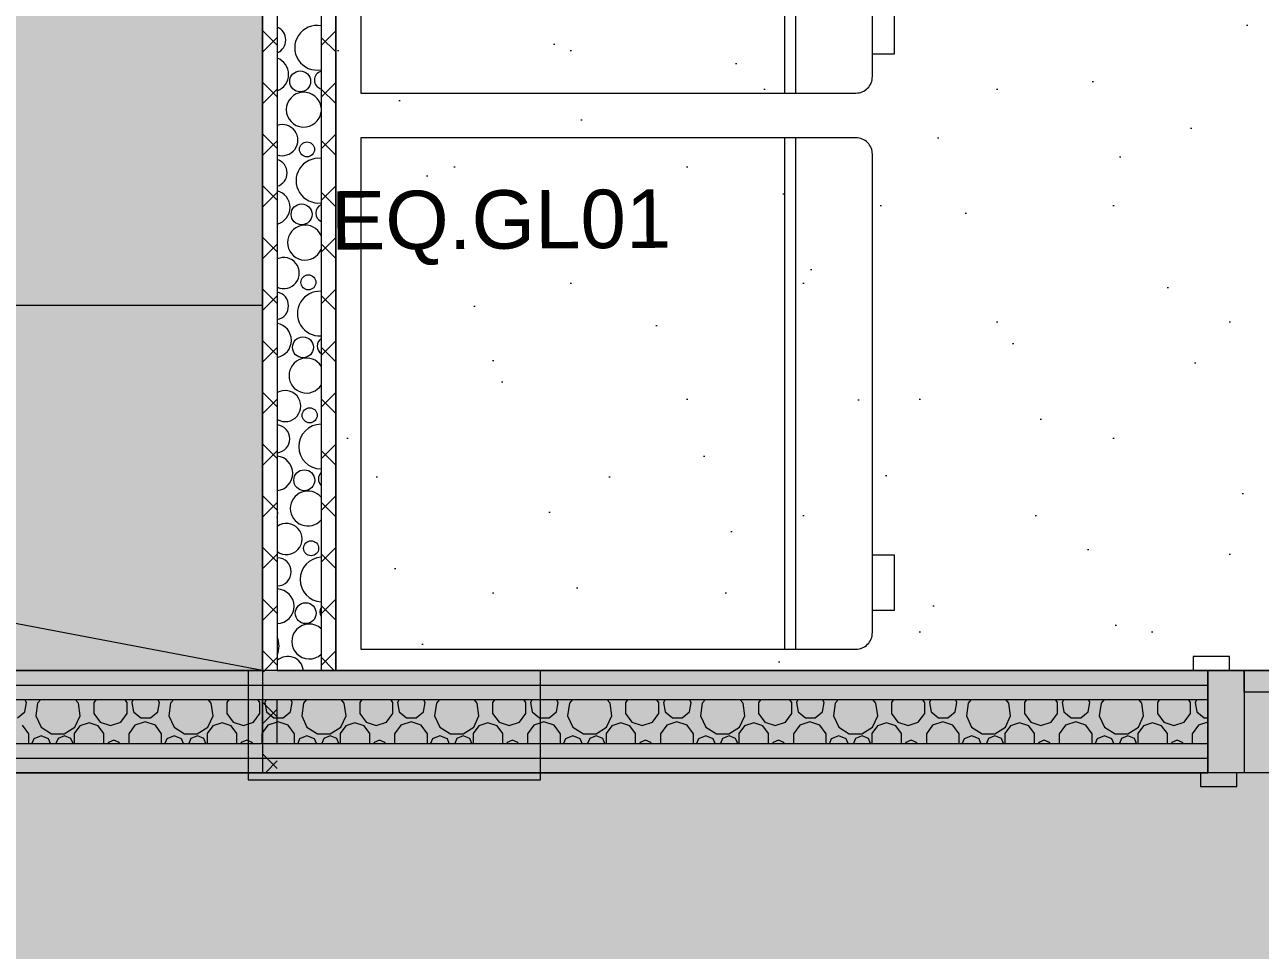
# Model space of a CAD drawing. Header units: metres. Extents: x -77 to 21.6, y -70.6 to -27.7.
# Drawn here: x -51.499 to -49.809, y -37.483 to -36.216 of the extents above; entities that cross this region are included whole.
import ezdxf

# ---------------------------------------------------------------- set-up
doc = ezdxf.new("R2010")
doc.units = ezdxf.units.M
doc.header["$MEASUREMENT"] = 0
for name, color, linetype in [('Concreto moldado in loco_Pilares.IFC Model', 7, 'Continuous'), ('MOBILIÁRIO', 7, 'Continuous'), ('NOTAS BANCADAS', 7, 'Continuous'), ('PAREDE CONSTRUIR', 7, 'Continuous'), ('Portas Archicad', 7, 'Continuous')]:
    doc.layers.add(name, color=color, linetype=linetype)
for name, color, linetype, lineweight in [('Concreto moldado in loco_Pilares.IFC Model_Caneta_No__241', 7, 'Continuous', 13), ('Concreto moldado in loco_Pilares.IFC Model_Caneta_No__4', 7, 'Continuous', 20), ('LAJES.EST_Caneta_No__241', 7, 'Continuous', 13), ('LAJES.EST_Caneta_No__96', 252, 'Continuous', 0), ('MOBILIÁRIO_Caneta_No__96', 252, 'Continuous', 0), ('NOTAS BANCADAS_Caneta_No__99', 7, 'Continuous', 20), ('PAREDE CONSTRUIR_Caneta_No__241', 7, 'Continuous', 13), ('PAREDE CONSTRUIR_Caneta_No__83', 84, 'Continuous', 0), ('PAREDE CONSTRUIR_Caneta_No__96', 252, 'Continuous', 0), ('Portas Archicad_Caneta_No__241', 7, 'Continuous', 13), ('Portas Archicad_Caneta_No__96', 252, 'Continuous', 0)]:
    doc.layers.add(name, color=color, linetype=linetype, lineweight=lineweight)
for name, color, linetype, lineweight, true_color in [('EQUIPAMENTOS.ARQ_Caneta_No__13', 7, 'Continuous', 0, 0xaaaaaa), ('LAJES.EST_Caneta_No__18', 7, 'Continuous', 0, 0xdfdfdf), ('LAJES.EST_Caneta_No__254', 7, 'Continuous', 0, 0xd1c9ad), ('Portas Archicad_Caneta_No__9', 7, 'Continuous', 5, 0x020202), ('ZONA_Caneta_No__56', 7, 'Continuous', 0, 0xffe495)]:
    doc.layers.add(name, color=color, linetype=linetype, lineweight=lineweight, true_color=true_color)
doc.styles.add('GENERATED_STYLE_1', font='arial.ttf')
pattern_1 = [(45, (0, 0.5), (-0.159099, 0.159099), [0, -0.15, 0, -0.225]), (110, (0.5, 0.5), (0.21143084, 0.07695453), [0, -0.11, 0, -0.19])]
pattern_2 = [(45, (0, 0), (-0.03535534, 0.03535534), []), (135, (0, 0), (0.03535534, 0.03535534), [])]

# ---------------------------------------------------------------- blocks, each defined once
blk = doc.blocks.new('*X109')
at = {"layer": 'PAREDE CONSTRUIR_Caneta_No__96', "color": 252, "linetype": 'Continuous', "lineweight": 0}
for p, q in [((-51.4994, -37.1568), (-51.4971, -37.1439)), ((-51.4971, -37.1439), (-51.4992, -37.1402)), ((-51.4818, -37.1451), (-51.4842, -37.1622)), ((-51.4775, -37.1402), (-51.4818, -37.1451)), ((-51.4261, -37.1451), (-51.4304, -37.1402)), ((-51.4236, -37.1622), (-51.4261, -37.1451)), ((-51.4019, -37.1402), (-51.4048, -37.1442)), ((-51.4048, -37.1442), (-51.4048, -37.159)), ((-51.3595, -37.1442), (-51.3624, -37.1402)), ((-51.3595, -37.159), (-51.3595, -37.1442)), ((-51.3509, -37.1402), (-51.353, -37.1439)), ((-51.353, -37.1439), (-51.3507, -37.1568)), ((-51.3175, -37.1568), (-51.3153, -37.1439)), ((-51.3153, -37.1439), (-51.3174, -37.1402)), ((-51.2999, -37.1451), (-51.3024, -37.1622)), ((-51.2957, -37.1402), (-51.2999, -37.1451)), ((-51.2442, -37.1451), (-51.2485, -37.1402)), ((-51.2418, -37.1622), (-51.2442, -37.1451)), ((-51.2201, -37.1402), (-51.223, -37.1442)), ((-51.223, -37.1442), (-51.223, -37.159)), ((-51.1776, -37.1442), (-51.1805, -37.1402)), ((-51.1776, -37.159), (-51.1776, -37.1442)), ((-51.5094, -37.1652), (-51.4994, -37.1568)), ((-51.4842, -37.1622), (-51.4771, -37.1779)), ((-51.4308, -37.1779), (-51.4236, -37.1622)), ((-51.4048, -37.159), (-51.3962, -37.1709)), ((-51.3681, -37.1709), (-51.3595, -37.159)), ((-51.3507, -37.1568), (-51.3407, -37.1652)), ((-51.3407, -37.1652), (-51.3276, -37.1652)), ((-51.3276, -37.1652), (-51.3175, -37.1568)), ((-51.3024, -37.1622), (-51.2952, -37.1779)), ((-51.249, -37.1779), (-51.2418, -37.1622)), ((-51.223, -37.159), (-51.2143, -37.1709)), ((-51.1863, -37.1709), (-51.1776, -37.159)), ((-51.494, -37.1871), (-51.5026, -37.1752)), ((-51.4771, -37.1779), (-51.4626, -37.1872)), ((-51.4453, -37.1872), (-51.4308, -37.1779)), ((-51.4239, -37.1761), (-51.4316, -37.1867)), ((-51.4114, -37.172), (-51.4239, -37.1761)), ((-51.3989, -37.1761), (-51.4114, -37.172)), ((-51.3912, -37.1867), (-51.3989, -37.1761)), ((-51.3962, -37.1709), (-51.3822, -37.1755)), ((-51.3822, -37.1755), (-51.3681, -37.1709)), ((-51.3486, -37.1752), (-51.3571, -37.1871)), ((-51.3347, -37.1707), (-51.3486, -37.1752)), ((-51.3207, -37.1752), (-51.3347, -37.1707)), ((-51.3122, -37.1871), (-51.3207, -37.1752)), ((-51.2952, -37.1779), (-51.2807, -37.1872)), ((-51.2635, -37.1872), (-51.249, -37.1779)), ((-51.242, -37.1761), (-51.2498, -37.1867)), ((-51.2295, -37.172), (-51.242, -37.1761)), ((-51.217, -37.1761), (-51.2295, -37.172)), ((-51.2093, -37.1867), (-51.217, -37.1761)), ((-51.2143, -37.1709), (-51.2003, -37.1755)), ((-51.2003, -37.1755), (-51.1863, -37.1709)), ((-51.174, -37.1853), (-51.1753, -37.1871)), ((-51.494, -37.2002), (-51.494, -37.1871)), ((-51.4871, -37.1938), (-51.4897, -37.2002)), ((-51.477, -37.1896), (-51.4871, -37.1938)), ((-51.4669, -37.1938), (-51.477, -37.1896)), ((-51.4642, -37.2002), (-51.4669, -37.1938)), ((-51.4626, -37.1872), (-51.4453, -37.1872)), ((-51.4539, -37.1933), (-51.4568, -37.2002)), ((-51.4451, -37.1896), (-51.4539, -37.1933)), ((-51.4362, -37.1933), (-51.4451, -37.1896)), ((-51.4333, -37.2002), (-51.4362, -37.1933)), ((-51.4316, -37.1867), (-51.4316, -37.1999)), ((-51.4316, -37.1999), (-51.4314, -37.2002)), ((-51.3914, -37.2002), (-51.3912, -37.1999)), ((-51.3912, -37.1999), (-51.3912, -37.1867)), ((-51.385, -37.1987), (-51.3856, -37.2002)), ((-51.3777, -37.1957), (-51.385, -37.1987)), ((-51.3704, -37.1987), (-51.3777, -37.1957)), ((-51.3698, -37.2002), (-51.3704, -37.1987)), ((-51.3571, -37.1871), (-51.3571, -37.2002)), ((-51.3122, -37.2002), (-51.3122, -37.1871)), ((-51.3052, -37.1938), (-51.3079, -37.2002)), ((-51.2951, -37.1896), (-51.3052, -37.1938)), ((-51.285, -37.1938), (-51.2951, -37.1896)), ((-51.2824, -37.2002), (-51.285, -37.1938)), ((-51.2807, -37.1872), (-51.2635, -37.1872)), ((-51.2721, -37.1933), (-51.2749, -37.2002)), ((-51.2632, -37.1896), (-51.2721, -37.1933)), ((-51.2544, -37.1933), (-51.2632, -37.1896)), ((-51.2515, -37.2002), (-51.2544, -37.1933)), ((-51.2498, -37.1867), (-51.2498, -37.1999)), ((-51.2498, -37.1999), (-51.2495, -37.2002)), ((-51.2095, -37.2002), (-51.2093, -37.1999)), ((-51.2093, -37.1999), (-51.2093, -37.1867)), ((-51.2032, -37.1987), (-51.2038, -37.2002)), ((-51.1958, -37.1957), (-51.2032, -37.1987)), ((-51.1885, -37.1987), (-51.1958, -37.1957)), ((-51.1879, -37.2002), (-51.1885, -37.1987)), ((-51.1753, -37.1871), (-51.1753, -37.2002))]:
    blk.add_line(p, q, dxfattribs=at)
blk = doc.blocks.new('*X127')
at = {"layer": 'PAREDE CONSTRUIR_Caneta_No__96', "color": 252, "linetype": 'Continuous', "lineweight": 0}
for p, q in [((-51.1691, -37.1402), (-51.1712, -37.1439)), ((-51.1712, -37.1439), (-51.1689, -37.1568)), ((-51.1357, -37.1568), (-51.1334, -37.1439)), ((-51.1334, -37.1439), (-51.1355, -37.1402)), ((-51.1181, -37.1451), (-51.1205, -37.1622)), ((-51.1138, -37.1402), (-51.1181, -37.1451)), ((-51.0624, -37.1451), (-51.0667, -37.1402)), ((-51.0599, -37.1622), (-51.0624, -37.1451)), ((-51.0382, -37.1402), (-51.0411, -37.1442)), ((-51.0411, -37.1442), (-51.0411, -37.159)), ((-50.9958, -37.1442), (-50.9987, -37.1402)), ((-50.9958, -37.159), (-50.9958, -37.1442)), ((-50.9872, -37.1402), (-50.9893, -37.1439)), ((-50.9893, -37.1439), (-50.987, -37.1568)), ((-50.9538, -37.1568), (-50.9515, -37.1439)), ((-50.9515, -37.1439), (-50.9537, -37.1402)), ((-50.9362, -37.1451), (-50.9387, -37.1622)), ((-50.932, -37.1402), (-50.9362, -37.1451)), ((-50.8805, -37.1451), (-50.8848, -37.1402)), ((-50.8781, -37.1622), (-50.8805, -37.1451)), ((-50.8564, -37.1402), (-50.8593, -37.1442)), ((-50.8593, -37.1442), (-50.8593, -37.159)), ((-50.8139, -37.1442), (-50.8168, -37.1402)), ((-50.8139, -37.159), (-50.8139, -37.1442)), ((-50.8053, -37.1402), (-50.8075, -37.1439)), ((-50.8075, -37.1439), (-50.8052, -37.1568)), ((-50.772, -37.1568), (-50.7697, -37.1439)), ((-50.7697, -37.1439), (-50.7718, -37.1402)), ((-50.7544, -37.1451), (-50.7568, -37.1622)), ((-50.7501, -37.1402), (-50.7544, -37.1451)), ((-50.6987, -37.1451), (-50.7029, -37.1402)), ((-50.6962, -37.1622), (-50.6987, -37.1451)), ((-50.6745, -37.1402), (-50.6774, -37.1442)), ((-50.6774, -37.1442), (-50.6774, -37.159)), ((-50.6321, -37.1442), (-50.635, -37.1402)), ((-50.6321, -37.159), (-50.6321, -37.1442)), ((-50.6235, -37.1402), (-50.6256, -37.1439)), ((-50.6256, -37.1439), (-50.6233, -37.1568)), ((-50.5901, -37.1568), (-50.5878, -37.1439)), ((-50.5878, -37.1439), (-50.59, -37.1402)), ((-50.5725, -37.1451), (-50.575, -37.1622)), ((-50.5682, -37.1402), (-50.5725, -37.1451)), ((-50.5168, -37.1451), (-50.5211, -37.1402)), ((-50.5144, -37.1622), (-50.5168, -37.1451)), ((-50.4926, -37.1402), (-50.4956, -37.1442)), ((-50.4956, -37.1442), (-50.4956, -37.159)), ((-50.4502, -37.1442), (-50.4531, -37.1402)), ((-50.4502, -37.159), (-50.4502, -37.1442)), ((-50.4416, -37.1402), (-50.4438, -37.1439)), ((-50.4438, -37.1439), (-50.4415, -37.1568)), ((-50.4083, -37.1568), (-50.406, -37.1439)), ((-50.406, -37.1439), (-50.4081, -37.1402)), ((-50.3907, -37.1451), (-50.3931, -37.1622)), ((-50.3864, -37.1402), (-50.3907, -37.1451)), ((-50.335, -37.1451), (-50.3392, -37.1402)), ((-50.3325, -37.1622), (-50.335, -37.1451)), ((-50.3108, -37.1402), (-50.3137, -37.1442)), ((-50.3137, -37.1442), (-50.3137, -37.159)), ((-50.2683, -37.1442), (-50.2713, -37.1402)), ((-50.2683, -37.159), (-50.2683, -37.1442)), ((-50.2598, -37.1402), (-50.2619, -37.1439)), ((-50.2619, -37.1439), (-50.2596, -37.1568)), ((-50.2264, -37.1568), (-50.2241, -37.1439)), ((-50.2241, -37.1439), (-50.2262, -37.1402)), ((-50.2088, -37.1451), (-50.2113, -37.1622)), ((-50.2045, -37.1402), (-50.2088, -37.1451)), ((-50.1531, -37.1451), (-50.1574, -37.1402)), ((-50.1507, -37.1622), (-50.1531, -37.1451)), ((-50.1289, -37.1402), (-50.1319, -37.1442)), ((-50.1319, -37.1442), (-50.1319, -37.159)), ((-50.0865, -37.1442), (-50.0894, -37.1402)), ((-50.0865, -37.159), (-50.0865, -37.1442)), ((-50.0779, -37.1402), (-50.0801, -37.1439)), ((-50.0801, -37.1439), (-50.0778, -37.1568)), ((-50.0446, -37.1568), (-50.0423, -37.1439)), ((-50.0423, -37.1439), (-50.0444, -37.1402)), ((-50.027, -37.1451), (-50.0294, -37.1622)), ((-50.0227, -37.1402), (-50.027, -37.1451)), ((-49.9713, -37.1451), (-49.9755, -37.1402)), ((-49.9688, -37.1622), (-49.9713, -37.1451)), ((-49.9471, -37.1402), (-49.95, -37.1442)), ((-49.95, -37.1442), (-49.95, -37.159)), ((-49.9046, -37.1442), (-49.9076, -37.1402)), ((-49.9046, -37.159), (-49.9046, -37.1442)), ((-49.8961, -37.1402), (-49.8982, -37.1439)), ((-49.8982, -37.1439), (-49.8959, -37.1568)), ((-51.1689, -37.1568), (-51.1588, -37.1652)), ((-51.1588, -37.1652), (-51.1457, -37.1652)), ((-51.1457, -37.1652), (-51.1357, -37.1568)), ((-51.1205, -37.1622), (-51.1134, -37.1779)), ((-51.0671, -37.1779), (-51.0599, -37.1622)), ((-51.0411, -37.159), (-51.0325, -37.1709)), ((-51.0044, -37.1709), (-50.9958, -37.159)), ((-50.987, -37.1568), (-50.977, -37.1652)), ((-50.977, -37.1652), (-50.9639, -37.1652)), ((-50.9639, -37.1652), (-50.9538, -37.1568)), ((-50.9387, -37.1622), (-50.9315, -37.1779)), ((-50.8852, -37.1779), (-50.8781, -37.1622)), ((-50.8593, -37.159), (-50.8506, -37.1709)), ((-50.8226, -37.1709), (-50.8139, -37.159)), ((-50.8052, -37.1568), (-50.7951, -37.1652)), ((-50.7951, -37.1652), (-50.782, -37.1652)), ((-50.782, -37.1652), (-50.772, -37.1568)), ((-50.7568, -37.1622), (-50.7497, -37.1779)), ((-50.7034, -37.1779), (-50.6962, -37.1622)), ((-50.6774, -37.159), (-50.6688, -37.1709)), ((-50.6407, -37.1709), (-50.6321, -37.159)), ((-50.6233, -37.1568), (-50.6133, -37.1652)), ((-50.6133, -37.1652), (-50.6002, -37.1652)), ((-50.6002, -37.1652), (-50.5901, -37.1568)), ((-50.575, -37.1622), (-50.5678, -37.1779)), ((-50.5215, -37.1779), (-50.5144, -37.1622)), ((-50.4956, -37.159), (-50.4869, -37.1709)), ((-50.4589, -37.1709), (-50.4502, -37.159)), ((-50.4415, -37.1568), (-50.4314, -37.1652)), ((-50.4314, -37.1652), (-50.4183, -37.1652)), ((-50.4183, -37.1652), (-50.4083, -37.1568)), ((-50.3931, -37.1622), (-50.3859, -37.1779)), ((-50.3397, -37.1779), (-50.3325, -37.1622)), ((-50.3137, -37.159), (-50.3051, -37.1709)), ((-50.277, -37.1709), (-50.2683, -37.159)), ((-50.2596, -37.1568), (-50.2496, -37.1652)), ((-50.2496, -37.1652), (-50.2365, -37.1652)), ((-50.2365, -37.1652), (-50.2264, -37.1568)), ((-50.2113, -37.1622), (-50.2041, -37.1779)), ((-50.1578, -37.1779), (-50.1507, -37.1622)), ((-50.1319, -37.159), (-50.1232, -37.1709)), ((-50.0952, -37.1709), (-50.0865, -37.159)), ((-50.0778, -37.1568), (-50.0677, -37.1652)), ((-50.0677, -37.1652), (-50.0546, -37.1652)), ((-50.0546, -37.1652), (-50.0446, -37.1568)), ((-50.0294, -37.1622), (-50.0222, -37.1779)), ((-49.976, -37.1779), (-49.9688, -37.1622)), ((-49.95, -37.159), (-49.9413, -37.1709)), ((-49.9133, -37.1709), (-49.9046, -37.159)), ((-49.8959, -37.1568), (-49.8859, -37.1652)), ((-49.8859, -37.1652), (-49.8811, -37.1652)), ((-51.1667, -37.1752), (-51.174, -37.1853)), ((-51.1528, -37.1707), (-51.1667, -37.1752)), ((-51.1389, -37.1752), (-51.1528, -37.1707)), ((-51.1303, -37.1871), (-51.1389, -37.1752)), ((-51.1134, -37.1779), (-51.0989, -37.1872)), ((-51.0816, -37.1872), (-51.0671, -37.1779)), ((-51.0602, -37.1761), (-51.0679, -37.1867)), ((-51.0477, -37.172), (-51.0602, -37.1761)), ((-51.0352, -37.1761), (-51.0477, -37.172)), ((-51.0274, -37.1867), (-51.0352, -37.1761)), ((-51.0325, -37.1709), (-51.0185, -37.1755)), ((-51.0185, -37.1755), (-51.0044, -37.1709)), ((-50.9848, -37.1752), (-50.9934, -37.1871)), ((-50.9709, -37.1707), (-50.9848, -37.1752)), ((-50.957, -37.1752), (-50.9709, -37.1707)), ((-50.9484, -37.1871), (-50.957, -37.1752)), ((-50.9315, -37.1779), (-50.917, -37.1872)), ((-50.8998, -37.1872), (-50.8852, -37.1779)), ((-50.8783, -37.1761), (-50.8861, -37.1867)), ((-50.8658, -37.172), (-50.8783, -37.1761)), ((-50.8533, -37.1761), (-50.8658, -37.172)), ((-50.8456, -37.1867), (-50.8533, -37.1761)), ((-50.8506, -37.1709), (-50.8366, -37.1755)), ((-50.8366, -37.1755), (-50.8226, -37.1709)), ((-50.803, -37.1752), (-50.8116, -37.1871)), ((-50.7891, -37.1707), (-50.803, -37.1752)), ((-50.7752, -37.1752), (-50.7891, -37.1707)), ((-50.7666, -37.1871), (-50.7752, -37.1752)), ((-50.7497, -37.1779), (-50.7351, -37.1872)), ((-50.7179, -37.1872), (-50.7034, -37.1779)), ((-50.6965, -37.1761), (-50.7042, -37.1867)), ((-50.684, -37.172), (-50.6965, -37.1761)), ((-50.6715, -37.1761), (-50.684, -37.172)), ((-50.6637, -37.1867), (-50.6715, -37.1761)), ((-50.6688, -37.1709), (-50.6547, -37.1755)), ((-50.6547, -37.1755), (-50.6407, -37.1709)), ((-50.6211, -37.1752), (-50.6297, -37.1871)), ((-50.6072, -37.1707), (-50.6211, -37.1752)), ((-50.5933, -37.1752), (-50.6072, -37.1707)), ((-50.5847, -37.1871), (-50.5933, -37.1752)), ((-50.5678, -37.1779), (-50.5533, -37.1872)), ((-50.536, -37.1872), (-50.5215, -37.1779)), ((-50.5146, -37.1761), (-50.5224, -37.1867)), ((-50.5021, -37.172), (-50.5146, -37.1761)), ((-50.4896, -37.1761), (-50.5021, -37.172)), ((-50.4819, -37.1867), (-50.4896, -37.1761)), ((-50.4869, -37.1709), (-50.4729, -37.1755)), ((-50.4729, -37.1755), (-50.4589, -37.1709)), ((-50.4393, -37.1752), (-50.4479, -37.1871)), ((-50.4254, -37.1707), (-50.4393, -37.1752)), ((-50.4115, -37.1752), (-50.4254, -37.1707)), ((-50.4029, -37.1871), (-50.4115, -37.1752)), ((-50.3859, -37.1779), (-50.3714, -37.1872)), ((-50.3542, -37.1872), (-50.3397, -37.1779)), ((-50.3328, -37.1761), (-50.3405, -37.1867)), ((-50.3203, -37.172), (-50.3328, -37.1761)), ((-50.3078, -37.1761), (-50.3203, -37.172)), ((-50.3, -37.1867), (-50.3078, -37.1761)), ((-50.3051, -37.1709), (-50.291, -37.1755)), ((-50.291, -37.1755), (-50.277, -37.1709)), ((-50.2574, -37.1752), (-50.266, -37.1871)), ((-50.2435, -37.1707), (-50.2574, -37.1752)), ((-50.2296, -37.1752), (-50.2435, -37.1707)), ((-50.221, -37.1871), (-50.2296, -37.1752)), ((-50.2041, -37.1779), (-50.1896, -37.1872)), ((-50.1723, -37.1872), (-50.1578, -37.1779)), ((-50.1509, -37.1761), (-50.1586, -37.1867)), ((-50.1384, -37.172), (-50.1509, -37.1761)), ((-50.1259, -37.1761), (-50.1384, -37.172)), ((-50.1182, -37.1867), (-50.1259, -37.1761)), ((-50.1232, -37.1709), (-50.1092, -37.1755)), ((-50.1092, -37.1755), (-50.0952, -37.1709)), ((-50.0756, -37.1752), (-50.0842, -37.1871)), ((-50.0617, -37.1707), (-50.0756, -37.1752)), ((-50.0478, -37.1752), (-50.0617, -37.1707)), ((-50.0392, -37.1871), (-50.0478, -37.1752)), ((-50.0222, -37.1779), (-50.0077, -37.1872)), ((-49.9905, -37.1872), (-49.976, -37.1779)), ((-49.9691, -37.1761), (-49.9768, -37.1867)), ((-49.9566, -37.172), (-49.9691, -37.1761)), ((-49.9441, -37.1761), (-49.9566, -37.172)), ((-49.9363, -37.1867), (-49.9441, -37.1761)), ((-49.9413, -37.1709), (-49.9273, -37.1755)), ((-49.9273, -37.1755), (-49.9133, -37.1709)), ((-49.8937, -37.1752), (-49.9023, -37.1871)), ((-49.8811, -37.1712), (-49.8937, -37.1752)), ((-51.1303, -37.2002), (-51.1303, -37.1871)), ((-51.1234, -37.1938), (-51.126, -37.2002)), ((-51.1133, -37.1896), (-51.1234, -37.1938)), ((-51.1032, -37.1938), (-51.1133, -37.1896)), ((-51.1005, -37.2002), (-51.1032, -37.1938)), ((-51.0989, -37.1872), (-51.0816, -37.1872)), ((-51.0902, -37.1933), (-51.0931, -37.2002)), ((-51.0814, -37.1896), (-51.0902, -37.1933)), ((-51.0725, -37.1933), (-51.0814, -37.1896)), ((-51.0696, -37.2002), (-51.0725, -37.1933)), ((-51.0679, -37.1867), (-51.0679, -37.1999)), ((-51.0679, -37.1999), (-51.0677, -37.2002)), ((-51.0277, -37.2002), (-51.0274, -37.1999)), ((-51.0274, -37.1999), (-51.0274, -37.1867)), ((-51.0213, -37.1987), (-51.0219, -37.2002)), ((-51.014, -37.1957), (-51.0213, -37.1987)), ((-51.0067, -37.1987), (-51.014, -37.1957)), ((-51.0061, -37.2002), (-51.0067, -37.1987)), ((-50.9934, -37.1871), (-50.9934, -37.2002)), ((-50.9484, -37.2002), (-50.9484, -37.1871)), ((-50.9415, -37.1938), (-50.9442, -37.2002)), ((-50.9314, -37.1896), (-50.9415, -37.1938)), ((-50.9213, -37.1938), (-50.9314, -37.1896)), ((-50.9187, -37.2002), (-50.9213, -37.1938)), ((-50.917, -37.1872), (-50.8998, -37.1872)), ((-50.9084, -37.1933), (-50.9112, -37.2002)), ((-50.8995, -37.1896), (-50.9084, -37.1933)), ((-50.8906, -37.1933), (-50.8995, -37.1896)), ((-50.8878, -37.2002), (-50.8906, -37.1933)), ((-50.8861, -37.1867), (-50.8861, -37.1999)), ((-50.8861, -37.1999), (-50.8858, -37.2002)), ((-50.8458, -37.2002), (-50.8456, -37.1999)), ((-50.8456, -37.1999), (-50.8456, -37.1867)), ((-50.8395, -37.1987), (-50.8401, -37.2002)), ((-50.8321, -37.1957), (-50.8395, -37.1987)), ((-50.8248, -37.1987), (-50.8321, -37.1957)), ((-50.8242, -37.2002), (-50.8248, -37.1987)), ((-50.8116, -37.1871), (-50.8116, -37.2002)), ((-50.7666, -37.2002), (-50.7666, -37.1871)), ((-50.7597, -37.1938), (-50.7623, -37.2002)), ((-50.7496, -37.1896), (-50.7597, -37.1938)), ((-50.7395, -37.1938), (-50.7496, -37.1896)), ((-50.7368, -37.2002), (-50.7395, -37.1938)), ((-50.7351, -37.1872), (-50.7179, -37.1872)), ((-50.7265, -37.1933), (-50.7294, -37.2002)), ((-50.7177, -37.1896), (-50.7265, -37.1933)), ((-50.7088, -37.1933), (-50.7177, -37.1896)), ((-50.7059, -37.2002), (-50.7088, -37.1933)), ((-50.7042, -37.1867), (-50.7042, -37.1999)), ((-50.7042, -37.1999), (-50.704, -37.2002)), ((-50.664, -37.2002), (-50.6637, -37.1999)), ((-50.6637, -37.1999), (-50.6637, -37.1867)), ((-50.6576, -37.1987), (-50.6582, -37.2002)), ((-50.6503, -37.1957), (-50.6576, -37.1987)), ((-50.643, -37.1987), (-50.6503, -37.1957)), ((-50.6424, -37.2002), (-50.643, -37.1987)), ((-50.6297, -37.1871), (-50.6297, -37.2002)), ((-50.5847, -37.2002), (-50.5847, -37.1871)), ((-50.5778, -37.1938), (-50.5805, -37.2002)), ((-50.5677, -37.1896), (-50.5778, -37.1938)), ((-50.5576, -37.1938), (-50.5677, -37.1896)), ((-50.555, -37.2002), (-50.5576, -37.1938)), ((-50.5533, -37.1872), (-50.536, -37.1872)), ((-50.5447, -37.1933), (-50.5475, -37.2002)), ((-50.5358, -37.1896), (-50.5447, -37.1933)), ((-50.5269, -37.1933), (-50.5358, -37.1896)), ((-50.5241, -37.2002), (-50.5269, -37.1933)), ((-50.5224, -37.1867), (-50.5224, -37.1999)), ((-50.5224, -37.1999), (-50.5221, -37.2002)), ((-50.4821, -37.2002), (-50.4819, -37.1999)), ((-50.4819, -37.1999), (-50.4819, -37.1867)), ((-50.4757, -37.1987), (-50.4764, -37.2002)), ((-50.4684, -37.1957), (-50.4757, -37.1987)), ((-50.4611, -37.1987), (-50.4684, -37.1957)), ((-50.4605, -37.2002), (-50.4611, -37.1987)), ((-50.4479, -37.1871), (-50.4479, -37.2002)), ((-50.4029, -37.2002), (-50.4029, -37.1871)), ((-50.396, -37.1938), (-50.3986, -37.2002)), ((-50.3859, -37.1896), (-50.396, -37.1938)), ((-50.3758, -37.1938), (-50.3859, -37.1896)), ((-50.3731, -37.2002), (-50.3758, -37.1938)), ((-50.3714, -37.1872), (-50.3542, -37.1872)), ((-50.3628, -37.1933), (-50.3657, -37.2002)), ((-50.354, -37.1896), (-50.3628, -37.1933)), ((-50.3451, -37.1933), (-50.354, -37.1896)), ((-50.3422, -37.2002), (-50.3451, -37.1933)), ((-50.3405, -37.1867), (-50.3405, -37.1999)), ((-50.3405, -37.1999), (-50.3403, -37.2002)), ((-50.3003, -37.2002), (-50.3, -37.1999)), ((-50.3, -37.1999), (-50.3, -37.1867)), ((-50.2939, -37.1987), (-50.2945, -37.2002)), ((-50.2866, -37.1957), (-50.2939, -37.1987)), ((-50.2793, -37.1987), (-50.2866, -37.1957)), ((-50.2786, -37.2002), (-50.2793, -37.1987)), ((-50.266, -37.1871), (-50.266, -37.2002)), ((-50.221, -37.2002), (-50.221, -37.1871)), ((-50.2141, -37.1938), (-50.2168, -37.2002)), ((-50.204, -37.1896), (-50.2141, -37.1938)), ((-50.1939, -37.1938), (-50.204, -37.1896)), ((-50.1913, -37.2002), (-50.1939, -37.1938)), ((-50.1896, -37.1872), (-50.1723, -37.1872)), ((-50.181, -37.1933), (-50.1838, -37.2002)), ((-50.1721, -37.1896), (-50.181, -37.1933)), ((-50.1632, -37.1933), (-50.1721, -37.1896)), ((-50.1604, -37.2002), (-50.1632, -37.1933)), ((-50.1586, -37.1867), (-50.1586, -37.1999)), ((-50.1586, -37.1999), (-50.1584, -37.2002)), ((-50.1184, -37.2002), (-50.1182, -37.1999)), ((-50.1182, -37.1999), (-50.1182, -37.1867)), ((-50.112, -37.1987), (-50.1127, -37.2002)), ((-50.1047, -37.1957), (-50.112, -37.1987)), ((-50.0974, -37.1987), (-50.1047, -37.1957)), ((-50.0968, -37.2002), (-50.0974, -37.1987)), ((-50.0842, -37.1871), (-50.0842, -37.2002)), ((-50.0392, -37.2002), (-50.0392, -37.1871)), ((-50.0323, -37.1938), (-50.0349, -37.2002)), ((-50.0222, -37.1896), (-50.0323, -37.1938)), ((-50.0121, -37.1938), (-50.0222, -37.1896)), ((-50.0094, -37.2002), (-50.0121, -37.1938)), ((-50.0077, -37.1872), (-49.9905, -37.1872)), ((-49.9991, -37.1933), (-50.002, -37.2002)), ((-49.9902, -37.1896), (-49.9991, -37.1933)), ((-49.9814, -37.1933), (-49.9902, -37.1896)), ((-49.9785, -37.2002), (-49.9814, -37.1933)), ((-49.9768, -37.1867), (-49.9768, -37.1999)), ((-49.9768, -37.1999), (-49.9766, -37.2002)), ((-49.9366, -37.2002), (-49.9363, -37.1999)), ((-49.9363, -37.1999), (-49.9363, -37.1867)), ((-49.9302, -37.1987), (-49.9308, -37.2002)), ((-49.9229, -37.1957), (-49.9302, -37.1987)), ((-49.9156, -37.1987), (-49.9229, -37.1957)), ((-49.9149, -37.2002), (-49.9156, -37.1987)), ((-49.9023, -37.1871), (-49.9023, -37.2002))]:
    blk.add_line(p, q, dxfattribs=at)
blk = doc.blocks.new('Sliding Door 26_6')
at = {"layer": 'Portas Archicad_Caneta_No__241', "color": 7, "linetype": 'Continuous', "lineweight": 13}
for p, q in [((1.5, 0), (1.5, -0.02)), ((1.5, 0), (1.5, -0.02)), ((1.5, 0), (1.52, 0)), ((1.5, 0), (1.52, 0)), ((1.5, -0.02), (1.5, -0.04)), ((1.5, -0.02), (1.5, -0.04)), ((1.5, -0.04), (1.5, -0.1)), ((1.5, -0.04), (1.5, -0.1)), ((1.5, -0.1), (1.5, -0.12)), ((1.5, -0.1), (1.5, -0.12)), ((1.5, -0.12), (1.5, -0.14)), ((1.5, -0.12), (1.5, -0.14)), ((1.5, -0.14), (1.51, -0.14)), ((1.5, -0.14), (1.51, -0.14))]:
    blk.add_line(p, q, dxfattribs=at)
at = {"layer": 'Portas Archicad_Caneta_No__9', "color": 18, "linetype": 'Continuous', "lineweight": 5, "true_color": 0x020202}
for p, q in [((1.47, 0.019), (1.52, 0.019)), ((1.47, 0), (1.47, 0.019)), ((1.52, 0.019), (1.52, 0)), ((1.45, 0), (0.725, 0)), ((1.5, 0), (1.45, 0)), ((1.45, 0), (1.45, -0.14)), ((1.45, -0.03), (1.45, 0)), ((1.52, 0), (1.47, 0)), ((1.5, -0.14), (1.5, 0)), ((0.725, -0.03), (1.45, -0.03)), ((1.45, -0.14), (1.5, -0.14)), ((1.46, -0.14), (1.51, -0.14)), ((1.46, -0.159), (1.46, -0.14)), ((1.51, -0.14), (1.51, -0.159)), ((1.51, -0.159), (1.46, -0.159))]:
    blk.add_line(p, q, dxfattribs=at)
at = {"layer": 'Portas Archicad_Caneta_No__96', "color": 252, "linetype": 'Continuous', "lineweight": 0}
for p, q in [((-1.5, 0), (1.5, 0)), ((-1.5, -0.14), (1.5, -0.14))]:
    blk.add_line(p, q, dxfattribs=at)
blk = doc.blocks.new('*X138')
at = {"layer": 'PAREDE CONSTRUIR_Caneta_No__96', "color": 252, "linetype": 'Continuous', "lineweight": 0}
for centre, radius in [((-51.1226, -36.2939), 0.0143), ((-51.1133, -36.387), 0.0103), ((-51.1207, -36.4759), 0.0143), ((-51.1114, -36.569), 0.0103), ((-51.1188, -36.6579), 0.0143), ((-51.1096, -36.751), 0.0103), ((-51.117, -36.8399), 0.0143), ((-51.1077, -36.933), 0.0103), ((-51.1151, -37.0219), 0.0143)]:
    blk.add_circle(centre, radius, dxfattribs=at)
for centre, radius, start, end in [((-51.1616, -36.2372), 0.0192, 293.0922, 66.9078), ((-51.0995, -36.2479), 0.0306, 79.7096, 280.2904), ((-51.1621, -36.2844), 0.0237, 289.848, 70.152), ((-51.0906, -36.2922), 0.0125, 105.7237, 254.2763), ((-51.1177, -36.3326), 0.0239, 6.8038, 353.1962), ((-51.147, -36.3743), 0.0213, 250.5511, 109.4489), ((-51.1597, -36.4192), 0.0192, 287.1904, 72.8096), ((-51.0976, -36.4298), 0.0306, 83.2194, 276.7806), ((-51.1602, -36.4664), 0.0237, 285.1386, 74.8614), ((-51.0888, -36.4742), 0.0125, 114.7631, 245.2369), ((-51.1159, -36.5146), 0.0239, 23.7602, 336.2398), ((-51.1451, -36.5563), 0.0213, 245.1592, 114.8408), ((-51.1578, -36.6012), 0.0192, 281.4716, 78.5284), ((-51.0958, -36.6118), 0.0306, 86.7038, 273.2962), ((-51.1584, -36.6484), 0.0237, 280.532, 79.468), ((-51.0869, -36.6562), 0.0125, 124.523, 235.477), ((-51.114, -36.6966), 0.0239, 33.1207, 326.8793), ((-51.1432, -36.7383), 0.0213, 239.5204, 120.4796), ((-51.0939, -36.7938), 0.0306, 90.176, 269.824), ((-51.156, -36.7832), 0.0192, 275.8669, 84.1331), ((-51.1565, -36.8304), 0.0237, 275.9935, 84.0065), ((-51.0851, -36.8382), 0.0125, 135.6108, 224.3892), ((-51.1122, -36.8786), 0.0239, 40.5531, 319.4469), ((-51.1839, -36.8848), 0.0306, 347.719, 12.281), ((-51.1414, -36.9203), 0.0213, 233.5327, 126.4673), ((-51.1541, -36.9652), 0.0192, 270.3182, 89.6818), ((-51.0921, -36.9758), 0.0306, 93.6488, 266.3512), ((-51.1547, -37.0124), 0.0237, 271.4924, 88.5076), ((-51.0832, -37.0202), 0.0125, 149.5955, 210.4045), ((-51.1103, -37.0606), 0.0239, 46.9932, 313.0068), ((-51.1821, -37.0668), 0.0306, 336.4263, 23.5737), ((-51.1395, -37.1023), 0.0213, 5.6508, 132.9607)]:
    blk.add_arc(centre, radius, start, end, dxfattribs=at)
blk = doc.blocks.new('Cupboard 26[43]_6', base_point=(-53.814, -36.6002))
at = {"layer": 'MOBILIÁRIO_Caneta_No__96', "color": 252, "linetype": 'Continuous', "lineweight": 13}
blk.add_line((-51.174, -37.1002), (-53.814, -36.6002), dxfattribs=at)
at = {"layer": 'MOBILIÁRIO_Caneta_No__96', "color": 252, "linetype": 'Continuous', "lineweight": 13, "flags": 128}
blk.add_lwpolyline([(-53.814, -36.6002), (-51.174, -36.6002), (-51.174, -37.1002), (-53.814, -37.1002)], close=True, dxfattribs=at)
blk = doc.blocks.new('Refrigerator 26_2')
at = {"layer": 'EQUIPAMENTOS.ARQ_Caneta_No__13', "color": 253, "linetype": 'Continuous', "lineweight": 0, "true_color": 0xaaaaaa}
for p, q in [((0.7, 0.1204), (0, 0.1204)), ((0.7, 0.1054), (0, 0.1054)), ((0.0535, 0), (0.1288, 0))]:
    blk.add_line(p, q, dxfattribs=at)
at = {"layer": 'EQUIPAMENTOS.ARQ_Caneta_No__13', "color": 253, "linetype": 'Continuous', "lineweight": 0, "true_color": 0xaaaaaa, "flags": 128}
blk.add_lwpolyline([(0.6774, 0, 0.414214), (0.7, 0.0226), (0.7, 0.7), (0, 0.7), (0, 0.0226, 0.414214), (0.0226, 0), (0.0535, 0), (0.0535, -0.0301), (0.1288, -0.0301), (0.1288, 0)], format="xyb", close=True, dxfattribs=at)
blk = doc.blocks.new('Label_92_6', base_point=(-50.9692, -36.4193))
at = {"layer": 'NOTAS BANCADAS_Caneta_No__99', "color": 7, "lineweight": 20, "insert": (-50.7354, -36.4423), "char_height": 0.08, "attachment_point": 2, "rotation": 0.323, "style": 'GENERATED_STYLE_1'}
blk.add_mtext('\\A1;{\\pqc;\\pt0,99;\\fArial|b0|i0|c0|p0;\\W1.000000;EQ.GL01\\fArial|b0|i0|c0|p0;\\W1.000000;\\A1{\\H.66x;\\S^  ;}\\fArial|b0|i0|c0|p0;\\W1.000000;\\fArial|b0|i0|c0|p0;\\W1.000000;\\A1{\\H.66x;\\S^  ;}\\fArial|b0|i0|c0|p0;\\W1.000000;\\fArial|b0|i0|c0|p0;\\W1.000000;\\fArial|b0|i0|c0|p0;\\W1.000000;\\fArial|b0|i0|c0|p0;\\W1.000000;\\fArial|b0|i0|c0|p0;\\W1.000000;\\fArial|b0|i0|c0|p0;\\W1.000000;\\fArial|b0|i0|c0|p0;\\W1.000000;\\A1{\\H.66x;\\S^  ;}\\fArial|b0|i0|c0|p0;\\W1.000000;\\fArial|b0|i0|c0|p0;\\W1.000000;\\A1{\\H.66x;\\S^  ;}\\fArial|b0|i0|c0|p0;\\W1.000000;\\fArial|b0|i0|c0|p0;\\W1.000000;\\fArial|b0|i0|c0|p0;\\W1.000000;\\fArial|b0|i0|c0|p0;\\W1.000000;\\fArial|b0|i0|c0|p0;\\W1.000000;\\fArial|b0|i0|c0|p0;\\W1.000000;\\fArial|b0|i0|c0|p0;\\W1.000000;\\A1{\\H.66x;\\S^  ;}\\fArial|b0|i0|c0|p0;\\W1.000000;\\fArial|b0|i0|c0|p0;\\W1.000000;\\A1{\\H.66x;\\S^  ;}\\fArial|b0|i0|c0|p0;\\W1.000000;\\fArial|b0|i0|c0|p0;\\W1.000000;\\fArial|b0|i0|c0|p0;\\W1.000000;\\fArial|b0|i0|c0|p0;\\W1.000000;\\fArial|b0|i0|c0|p0;\\W1.000000;\\fArial|b0|i0|c0|p0;\\W1.000000;\\fArial|b0|i0|c0|p0;\\W1.000000;\\A1{\\H.66x;\\S^  ;}\\fArial|b0|i0|c0|p0;\\W1.000000;\\fArial|b0|i0|c0|p0;\\W1.000000;\\A1{\\H.66x;\\S^  ;}\\fArial|b0|i0|c0|p0;\\W1.000000;\\fArial|b0|i0|c0|p0;\\W1.000000;\\fArial|b0|i0|c0|p0;\\W1.000000;\\fArial|b0|i0|c0|p0;\\W1.000000;\\fArial|b0|i0|c0|p0;\\W1.000000;\\fArial|b0|i0|c0|p0;\\W1.000000;\\fArial|b0|i0|c0|p0;\\W1.000000;\\A1{\\H.66x;\\S^  ;}\\fArial|b0|i0|c0|p0;\\W1.000000;\\fArial|b0|i0|c0|p0;\\W1.000000;\\A1{\\H.66x;\\S^  ;}\\fArial|b0|i0|c0|p0;\\W1.000000;\\fArial|b0|i0|c0|p0;\\W1.000000;\\fArial|b0|i0|c0|p0;\\W1.000000;\\fArial|b0|i0|c0|p0;\\W1.000000;\\fArial|b0|i0|c0|p0;\\W1.000000;\\fArial|b0|i0|c0|p0;\\W1.000000;\\fArial|b0|i0|c0|p0;\\W1.000000;\\A1{\\H.66x;\\S^  ;}\\fArial|b0|i0|c0|p0;\\W1.000000;}', dxfattribs=at)

msp = doc.modelspace()

# ---------------------------------------------------------------- hatches: boundary and pattern name
at = {"layer": 'Concreto moldado in loco_Pilares.IFC Model', "linetype": 'Continuous', "lineweight": 0, "true_color": 0x000000}
msp.add_hatch(color=18, dxfattribs=at).paths.add_polyline_path([(-51.194, -37.1002), (-51.194, -37.2502), (-50.794, -37.2502), (-50.794, -37.1002)])
at = {"layer": 'LAJES.EST_Caneta_No__18', "linetype": 'Continuous', "lineweight": 0, "true_color": 0xdfdfdf}
h = msp.add_hatch(dxfattribs=at)
h.set_pattern_fill('Piso_Externo__0006', color=254, style=0, pattern_type=2)
h.set_pattern_definition([(45, (0, 0.6), (-0.1909188, 0.1909188), [0, -0.18, 0, -0.27]), (110, (0.6, 0.6), (0.253717, 0.09234544), [0, -0.132, 0, -0.228])])
h.paths.add_polyline_path([(-76.514, -65.1016), (-73.814, -65.1016, -0.414214), (-75.814, -67.1016), (-66.814, -67.1016, -0.414214), (-68.814, -65.1016), (-68.814, -62.301), (-68.814, -45.4002, -0.414214), (-66.514, -43.1002), (-65.914, -43.1002), (-65.914, -42.3002), (-66.514, -42.3002), (-66.514, -38.2041), (-65.114, -38.2041), (-65.114, -36.7038), (-66.514, -36.7038), (-66.514, -32.5997), (-65.114, -32.5997), (-56.714, -32.5997), (-53.814, -32.5997), (-44.014, -32.5997), (-44.014, -42.3002), (-53.814, -42.3002), (-53.814, -47.1002), (-44.014, -47.1002), (-44.014, -50.8516), (-45.6136, -50.8516), (-45.6136, -52.3506), (-44.014, -52.3506), (-44.014, -60.3006), (-48.9163, -60.3006), (-48.9163, -61.1006), (-44.3609, -61.1006), (-44.3609, -67.1016), (-44.014, -67.1016), (-41.514, -67.1016), (-41.514, -28.1016), (-41.714, -28.1016), (-41.714, -60.3006), (-43.014, -60.3006), (-43.014, -30.0016), (-66.514, -30.0016), (-66.514, -28.1016), (-76.514, -28.1016)])
h.paths.add_polyline_path([(-73.814, -45.1016), (-76.314, -45.1016), (-76.314, -43.0892), (-75.7984, -43.0908, -0.414214), (-73.8139, -45.0876)], flags=0)
h.paths.add_polyline_path([(-73.814, -45.5846, -0.009328), (-73.814, -45.6604)], flags=0)
h.paths.add_polyline_path([(-52.814, -46.3002), (-52.814, -43.1002), (-44.014, -43.1002), (-44.014, -46.3002)], flags=0)
h.paths.add_polyline_path([(-67.714, -34.1), (-76.314, -34.1), (-76.314, -32.5997), (-67.714, -32.5997)], flags=0)
at = {"layer": 'LAJES.EST_Caneta_No__254', "linetype": 'Continuous', "lineweight": 0, "true_color": 0xd1c9ad}
h = msp.add_hatch(dxfattribs=at)
h.set_pattern_fill('Haie_OD_0006', color=9, style=0, pattern_type=2)
h.set_pattern_definition(pattern_1)
h.paths.add_polyline_path([(-65.114, -47.1002), (-66.514, -47.1002), (-66.514, -60.3006), (-56.514, -60.3006), (-44.014, -60.3006), (-44.014, -56.6006), (-50.5957, -56.6006), (-50.5957, -54.2479), (-52.6157, -54.2479), (-52.6157, -52.5506), (-50.5957, -52.5506), (-45.6136, -52.5506), (-45.6136, -50.8516), (-44.014, -50.8516), (-44.014, -47.1002), (-53.814, -47.1002), (-53.814, -42.3002), (-44.014, -42.3002), (-44.014, -37.1002), (-51.174, -37.1002), (-51.174, -32.5997), (-53.814, -32.5997), (-56.714, -32.5997), (-58.7637, -32.5997), (-58.7637, -34.9038), (-63.464, -34.9038), (-63.464, -36.5038), (-65.114, -36.5038), (-65.114, -38.4037), (-63.464, -38.4037), (-63.464, -42.1002), (-65.114, -42.1002), (-65.114, -42.3002)])
h.paths.add_polyline_path([(-60.5596, -42.1002), (-60.5596, -38.4037), (-58.8637, -38.4037), (-58.8637, -42.1002)], flags=0)
h.paths.add_polyline_path([(-59.064, -48.7001), (-59.064, -47.3002), (-56.714, -47.3002), (-56.714, -48.7001)], flags=0)
at = {"layer": 'LAJES.EST_Caneta_No__96', "linetype": 'Continuous', "lineweight": 0}
h = msp.add_hatch(dxfattribs=at)
h.set_pattern_fill('Haie_OD_0006', color=252, style=0, pattern_type=2)
h.set_pattern_definition(pattern_1)
h.paths.add_polyline_path([(-51.074, -37.1002), (-44.014, -37.1002), (-44.014, -32.5997), (-51.074, -32.5997)])
at = {"layer": 'PAREDE CONSTRUIR', "linetype": 'Continuous', "lineweight": 0, "true_color": 0xffffff}
for points in [[(-51.174, -37.1002), (-53.814, -37.1002), (-53.814, -37.1202), (-51.174, -37.1202)], [(-49.8811, -37.1002), (-51.174, -37.1002), (-51.174, -37.1202), (-49.8811, -37.1202)], [(-51.174, -37.1202), (-53.814, -37.1202), (-53.814, -37.1402), (-51.174, -37.1402)], [(-51.174, -37.1402), (-49.8811, -37.1402), (-49.8811, -37.1202), (-51.174, -37.1202)], [(-51.174, -37.2002), (-53.814, -37.2002), (-53.814, -37.2202), (-51.174, -37.2202)], [(-51.174, -37.2202), (-49.8811, -37.2202), (-49.8811, -37.2002), (-51.174, -37.2002)], [(-51.174, -37.2202), (-53.814, -37.2202), (-53.814, -37.2402), (-51.174, -37.2402)], [(-49.8811, -37.2202), (-51.174, -37.2202), (-51.174, -37.2402), (-49.8811, -37.2402)]]:
    msp.add_hatch(color=7, dxfattribs=at).paths.add_polyline_path(points)
at = {"layer": 'PAREDE CONSTRUIR_Caneta_No__83', "linetype": 'Continuous', "lineweight": 0}
h = msp.add_hatch(dxfattribs=at)
h.set_pattern_fill('Placomur_0006', color=84, style=0, pattern_type=2)
h.set_pattern_definition(pattern_2)
h.paths.add_polyline_path([(-51.174, -32.7997), (-51.174, -37.1002), (-51.154, -37.1002), (-51.154, -32.7997)])
h = msp.add_hatch(dxfattribs=at)
h.set_pattern_fill('Placomur_0006', color=84, style=0, pattern_type=2)
h.set_pattern_definition(pattern_2)
h.paths.add_polyline_path([(-51.094, -32.7997), (-51.094, -37.1002), (-51.074, -37.1002), (-51.074, -32.7997)])
h = msp.add_hatch(dxfattribs=at)
h.set_pattern_fill('Placomur_0006', color=84, style=0, pattern_type=2)
h.set_pattern_definition(pattern_2)
h.paths.add_polyline_path([(-51.154, -37.1002), (-51.174, -37.1002), (-51.174, -37.1202), (-51.154, -37.1202)])
h = msp.add_hatch(dxfattribs=at)
h.set_pattern_fill('Placomur_0006', color=84, style=0, pattern_type=2)
h.set_pattern_definition(pattern_2)
h.paths.add_polyline_path([(-51.154, -37.1202), (-51.174, -37.1202), (-51.174, -37.1402), (-51.154, -37.1402)])
h = msp.add_hatch(dxfattribs=at)
h.set_pattern_fill('Placomur_0006', color=84, style=0, pattern_type=2)
h.set_pattern_definition(pattern_2)
h.paths.add_polyline_path([(-51.154, -37.1402), (-51.174, -37.1402), (-51.174, -37.2002), (-51.154, -37.2002)])
h = msp.add_hatch(dxfattribs=at)
h.set_pattern_fill('Placomur_0006', color=84, style=0, pattern_type=2)
h.set_pattern_definition(pattern_2)
h.paths.add_polyline_path([(-51.154, -37.2002), (-51.174, -37.2002), (-51.174, -37.2202), (-51.154, -37.2202)])
h = msp.add_hatch(dxfattribs=at)
h.set_pattern_fill('Placomur_0006', color=84, style=0, pattern_type=2)
h.set_pattern_definition(pattern_2)
h.paths.add_polyline_path([(-51.154, -37.2202), (-51.174, -37.2202), (-51.174, -37.2402), (-51.154, -37.2402)])

# ---------------------------------------------------------------- linework, layer by layer
at = {"layer": 'Concreto moldado in loco_Pilares.IFC Model_Caneta_No__241', "color": 7, "linetype": 'Continuous', "lineweight": 13, "flags": 128}
msp.add_lwpolyline([(-51.194, -37.1002), (-51.194, -37.2502), (-50.794, -37.2502), (-50.794, -37.1002)], close=True, dxfattribs=at)
at = {"layer": 'Concreto moldado in loco_Pilares.IFC Model_Caneta_No__4', "color": 7, "linetype": 'Continuous', "lineweight": 20, "flags": 128}
msp.add_lwpolyline([(-51.194, -37.1002), (-51.194, -37.2502), (-50.794, -37.2502), (-50.794, -37.1002)], close=True, dxfattribs=at)
at = {"layer": 'LAJES.EST_Caneta_No__241', "color": 7, "linetype": 'Continuous', "lineweight": 13, "flags": 128}
for points in [[(-51.174, -37.1002), (-51.174, -32.5997), (-53.814, -32.5997), (-56.714, -32.5997), (-58.7637, -32.5997), (-58.7637, -34.9038), (-58.8637, -34.9038)], [(-51.174, -37.1002), (-51.174, -32.5997), (-53.814, -32.5997), (-56.714, -32.5997), (-58.7637, -32.5997), (-58.7637, -34.9038), (-58.8637, -34.9038)], [(-51.174, -37.1002), (-51.174, -32.5997), (-53.814, -32.5997), (-56.714, -32.5997), (-58.7637, -32.5997), (-58.7637, -34.9038), (-58.8637, -34.9038)], [(-44.014, -37.1002), (-44.014, -32.5997), (-51.074, -32.5997), (-51.074, -37.1002)], [(-51.074, -37.1002), (-51.174, -37.1002)], [(-51.074, -37.1002), (-51.174, -37.1002)], [(-51.074, -37.1002), (-51.174, -37.1002)]]:
    msp.add_lwpolyline(points, dxfattribs=at)
at = {"layer": 'PAREDE CONSTRUIR_Caneta_No__241', "color": 7, "linetype": 'Continuous', "lineweight": 13}
for p, q in [((-51.154, -32.7997), (-51.154, -37.1002)), ((-51.094, -32.7997), (-51.094, -37.1002)), ((-51.174, -37.1002), (-51.174, -37.1202)), ((-51.174, -37.1002), (-51.174, -37.1202)), ((-49.8811, -37.1002), (-49.9011, -37.1002)), ((-49.8811, -37.1002), (-49.8811, -37.1202)), ((-53.814, -37.1202), (-51.174, -37.1202)), ((-51.174, -37.1202), (-51.174, -37.1402)), ((-51.174, -37.1202), (-49.8811, -37.1202)), ((-51.174, -37.1202), (-51.174, -37.1402)), ((-49.8811, -37.1202), (-49.8811, -37.1402)), ((-53.814, -37.1402), (-51.174, -37.1402)), ((-51.174, -37.1402), (-51.174, -37.2002)), ((-51.174, -37.1402), (-49.8811, -37.1402)), ((-51.174, -37.1402), (-51.174, -37.2002)), ((-49.8811, -37.1402), (-49.8811, -37.2002)), ((-53.814, -37.2002), (-51.174, -37.2002)), ((-51.174, -37.2002), (-51.174, -37.2202)), ((-51.174, -37.2002), (-49.8811, -37.2002)), ((-51.174, -37.2002), (-51.174, -37.2202)), ((-49.8811, -37.2002), (-49.8811, -37.2202)), ((-53.814, -37.2202), (-51.174, -37.2202)), ((-51.174, -37.2202), (-51.174, -37.2402)), ((-51.174, -37.2202), (-49.8811, -37.2202)), ((-51.174, -37.2202), (-51.174, -37.2402)), ((-49.8811, -37.2202), (-49.8811, -37.2402)), ((-51.174, -37.2402), (-51.154, -37.2402)), ((-49.8811, -37.2402), (-49.8911, -37.2402))]:
    msp.add_line(p, q, dxfattribs=at)
at = {"layer": 'PAREDE CONSTRUIR_Caneta_No__241', "color": 7, "linetype": 'Continuous', "lineweight": 13, "flags": 128}
for points in [[(-51.174, -32.7997), (-51.174, -37.1002)], [(-51.074, -37.1002), (-51.074, -32.7997)], [(-51.174, -37.1002), (-53.814, -37.1002)], [(-49.8811, -37.1002), (-51.174, -37.1002)], [(-51.154, -37.1002), (-51.074, -37.1002)], [(-51.174, -37.2002), (-51.174, -37.1402)], [(-51.154, -37.2002), (-51.154, -37.1402)], [(-53.814, -37.2402), (-51.154, -37.2402)], [(-51.174, -37.2402), (-49.8811, -37.2402)]]:
    msp.add_lwpolyline(points, dxfattribs=at)
at = {"layer": 'ZONA_Caneta_No__56', "color": 41, "linetype": 'Continuous', "lineweight": 0, "true_color": 0xffe495, "flags": 128}
for points in [[(-56.574, -36.5038), (-54.374, -36.5038), (-53.814, -36.5038), (-53.814, -37.1002), (-51.174, -37.1002), (-51.174, -36.5038), (-51.174, -32.7997), (-54.374, -32.7997), (-54.374, -34.9997), (-56.574, -34.9997)], [(-45.694, -32.8037), (-51.074, -32.8037), (-51.074, -37.1002), (-45.694, -37.1002)], [(-44.214, -37.2402), (-53.814, -37.2402), (-53.814, -42.1002), (-44.214, -42.1002)]]:
    msp.add_lwpolyline(points, close=True, dxfattribs=at)

# ---------------------------------------------------------------- block references
at = {"layer": 'EQUIPAMENTOS.ARQ_Caneta_No__13', "color": 253, "linetype": 'Continuous', "lineweight": 0, "true_color": 0xaaaaaa, "rotation": 90}
for p in [(-50.3398, -36.3099), (-50.3398, -37.0711)]:
    msp.add_blockref('Refrigerator 26_2', p, dxfattribs=at)
at = {"layer": 'MOBILIÁRIO', "color": 252, "linetype": 'Continuous', "lineweight": 0}
msp.add_blockref('Cupboard 26[43]_6', (-53.814, -36.6002), dxfattribs=at)
at = {"layer": 'NOTAS BANCADAS', "color": 251, "linetype": 'Continuous', "lineweight": 5, "true_color": 0x6b6b6b}
msp.add_blockref('Label_92_6', (-50.9692, -36.4193), dxfattribs=at)
at = {"layer": 'PAREDE CONSTRUIR', "color": 7, "lineweight": 13}
for name in ['*X138', '*X109', '*X127']:
    msp.add_blockref(name, (0, 0), dxfattribs=at)
at = {"layer": 'Portas Archicad', "color": 252, "linetype": 'Continuous', "lineweight": 0, "xscale": -1}
msp.add_blockref('Sliding Door 26_6', (-48.3811, -37.1002), dxfattribs=at)

doc.saveas('drawing.dxf')
